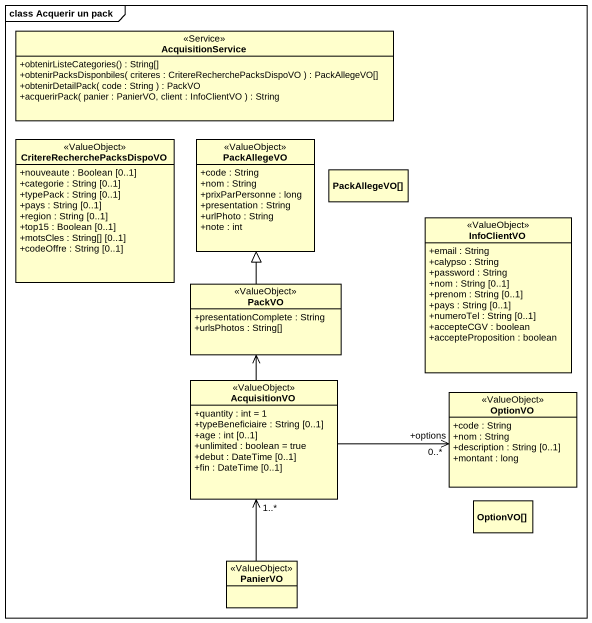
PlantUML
@startuml
mainframe class Acquerir un pack
hide circle
hide empty members
skinparam classAttributeIconSize 0
class AcquisitionService <<Service>> {
  +obtenirListeCategories() : String[]
  +obtenirPacksDisponbiles( criteres : CritereRecherchePacksDispoVO ) : PackAllegeVO[]
  +obtenirDetailPack( code : String ) : PackVO
  +acquerirPack( panier : PanierVO, client : InfoClientVO ) : String
}
class CritereRecherchePacksDispoVO <<ValueObject>> {
  +nouveaute : Boolean [0..1]
  +categorie : String [0..1]
  +typePack : String [0..1]
  +pays : String [0..1]
  +region : String [0..1]
  +top15 : Boolean [0..1]
  +motsCles : String[] [0..1]
  +codeOffre : String [0..1]
}
class PackAllegeVO <<ValueObject>> {
  +code : String
  +nom : String
  +prixParPersonne : long
  +presentation : String
  +urlPhoto : String
  +note : int
}
class "PackAllegeVO[]" as PackAllegeVO_2
class InfoClientVO <<ValueObject>> {
  +email : String
  +calypso : String
  +password : String
  +nom : String [0..1]
  +prenom : String [0..1]
  +pays : String [0..1]
  +numeroTel : String [0..1]
  +accepteCGV : boolean
  +accepteProposition : boolean
}
class PackVO <<ValueObject>> {
  +presentationComplete : String
  +urlsPhotos : String[]
}
class AcquisitionVO <<ValueObject>> {
  +quantity : int = 1
  +typeBeneficiaire : String [0..1]
  +age : int [0..1]
  +unlimited : boolean = true
  +debut : DateTime [0..1]
  +fin : DateTime [0..1]
}
class OptionVO <<ValueObject>> {
  +code : String
  +nom : String
  +description : String [0..1]
  +montant : long
}
class "OptionVO[]" as OptionVO_2
class PanierVO <<ValueObject>>
PackVO -up-|> PackAllegeVO
AcquisitionVO -up-> PackVO
AcquisitionVO -right-> "+options\n0..*" OptionVO
PanierVO -up-> "1..*" AcquisitionVO
@enduml
